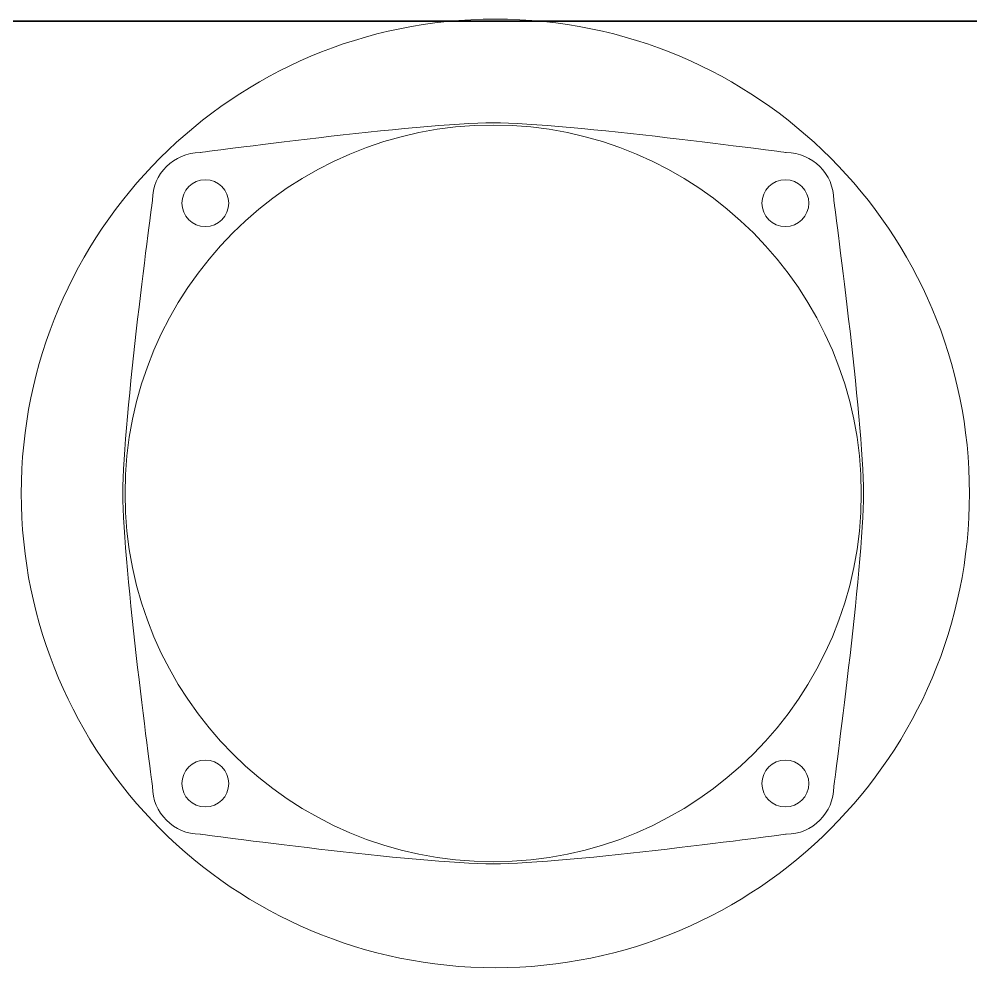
# Model space of a CAD drawing. Header units: inches. Extents: x -6.7 to 16.9, y -9 to 6.7.
# Drawn here: x -3.373 to -0.011, y 3.373 to 6.73 of the extents above; entities that cross this region are included whole.
import ezdxf

# ---------------------------------------------------------------- set-up
doc = ezdxf.new("R2010")
doc.units = ezdxf.units.IN
doc.header["$MEASUREMENT"] = 0
doc.layers.add('800x600', color=7, linetype='Continuous')
doc.layers.add('Layer2', color=7, linetype='Continuous')

msp = doc.modelspace()

# ---------------------------------------------------------------- linework, layer by layer
at = {"layer": '800x600', "color": 30, "lineweight": 35, "true_color": 0xf7931d}
msp.add_lwpolyline([(16.8966, -9.0245), (-6.7295, -9.0245), (-6.7295, 6.7216), (16.8966, 6.7216), (16.8966, -9.0245)], dxfattribs=at)
at = {"layer": 'Layer2', "color": 22, "lineweight": 9, "true_color": 0xed1f24}
for points in [[(-0.0158, 5.055), (-0.0158, 4.1302), (-0.7655, 3.3805), (-1.6903, 3.3805), (-2.6151, 3.3805), (-3.3648, 4.1302), (-3.3648, 5.055), (-3.3648, 5.9798), (-2.6151, 6.7295), (-1.6903, 6.7295), (-0.7655, 6.7295), (-0.0158, 5.9798), (-0.0158, 5.055)], [(-0.3979, 5.055), (-0.3979, 4.3369), (-0.9801, 3.7548), (-1.6981, 3.7548), (-2.4162, 3.7548), (-2.9983, 4.3369), (-2.9983, 5.055), (-2.9983, 5.7731), (-2.4162, 6.3552), (-1.6981, 6.3552), (-0.9801, 6.3552), (-0.3979, 5.7731), (-0.3979, 5.055)], [(-2.6319, 6.0794), (-2.6319, 6.0337), (-2.669, 5.9967), (-2.7147, 5.9967), (-2.7604, 5.9967), (-2.7974, 6.0337), (-2.7974, 6.0794), (-2.7974, 6.1251), (-2.7604, 6.1622), (-2.7147, 6.1622), (-2.669, 6.1622), (-2.6319, 6.1251), (-2.6319, 6.0794)], [(-0.7486, 6.0794), (-0.7486, 6.0337), (-0.7116, 5.9967), (-0.6659, 5.9967), (-0.6202, 5.9967), (-0.5831, 6.0337), (-0.5831, 6.0794), (-0.5831, 6.1251), (-0.6202, 6.1622), (-0.6659, 6.1622), (-0.7116, 6.1622), (-0.7486, 6.1251), (-0.7486, 6.0794)], [(-2.6321, 4.0306), (-2.6321, 4.0763), (-2.6691, 4.1134), (-2.7147, 4.1134), (-2.7602, 4.1134), (-2.7972, 4.0763), (-2.7972, 4.0306), (-2.7972, 3.9849), (-2.7602, 3.9479), (-2.7147, 3.9479), (-2.6691, 3.9479), (-2.6321, 3.9849), (-2.6321, 4.0306)], [(-0.7486, 4.0306), (-0.7486, 4.0763), (-0.7116, 4.1134), (-0.6659, 4.1134), (-0.6202, 4.1134), (-0.5831, 4.0763), (-0.5831, 4.0306), (-0.5831, 3.9849), (-0.6202, 3.9479), (-0.6659, 3.9479), (-0.7116, 3.9479), (-0.7486, 3.9849), (-0.7486, 4.0306)]]:
    msp.add_open_spline(points, degree=3, knots=[0, 0, 0, 0, 1, 1, 1, 2, 2, 2, 3, 3, 3, 4, 4, 4, 4], dxfattribs=at)
at = {"layer": 'Layer2', "color": 93, "lineweight": 9, "true_color": 0x69bd45}
for points, knots in [([(-0.6629, 3.852), (-0.6629, 3.852), (-1.438, 3.7469), (-1.6981, 3.7469), (-1.9583, 3.7469), (-2.7334, 3.852), (-2.7334, 3.852), (-2.8257, 3.852), (-2.9012, 3.9275), (-2.9012, 4.0198), (-2.9012, 4.0198), (-3.0062, 4.7949), (-3.0062, 5.055), (-3.0062, 5.3152), (-2.9012, 6.0903), (-2.9012, 6.0903), (-2.9012, 6.1826), (-2.8257, 6.2581), (-2.7334, 6.2581), (-2.7334, 6.2581), (-1.9583, 6.3631), (-1.6981, 6.3631), (-1.438, 6.3631), (-0.6629, 6.2581), (-0.6629, 6.2581), (-0.5706, 6.2581), (-0.4951, 6.1826), (-0.4951, 6.0903), (-0.4951, 6.0903), (-0.3901, 5.3152), (-0.3901, 5.055), (-0.3901, 4.7949), (-0.4951, 4.0198), (-0.4951, 4.0198), (-0.4951, 3.9275), (-0.5706, 3.852), (-0.6629, 3.852)], [0, 0, 0, 0, 1, 1, 1, 2, 2, 2, 3, 3, 3, 4, 4, 4, 5, 5, 5, 6, 6, 6, 7, 7, 7, 8, 8, 8, 9, 9, 9, 10, 10, 10, 11, 11, 11, 12, 12, 12, 12]), ([(-0.3979, 5.055), (-0.3979, 4.3369), (-0.9801, 3.7548), (-1.6981, 3.7548), (-2.4162, 3.7548), (-2.9983, 4.3369), (-2.9983, 5.055), (-2.9983, 5.7731), (-2.4162, 6.3552), (-1.6981, 6.3552), (-0.9801, 6.3552), (-0.3979, 5.7731), (-0.3979, 5.055)], [0, 0, 0, 0, 1, 1, 1, 2, 2, 2, 3, 3, 3, 4, 4, 4, 4])]:
    msp.add_open_spline(points, degree=3, knots=knots, dxfattribs=at)

doc.saveas('drawing.dxf')
